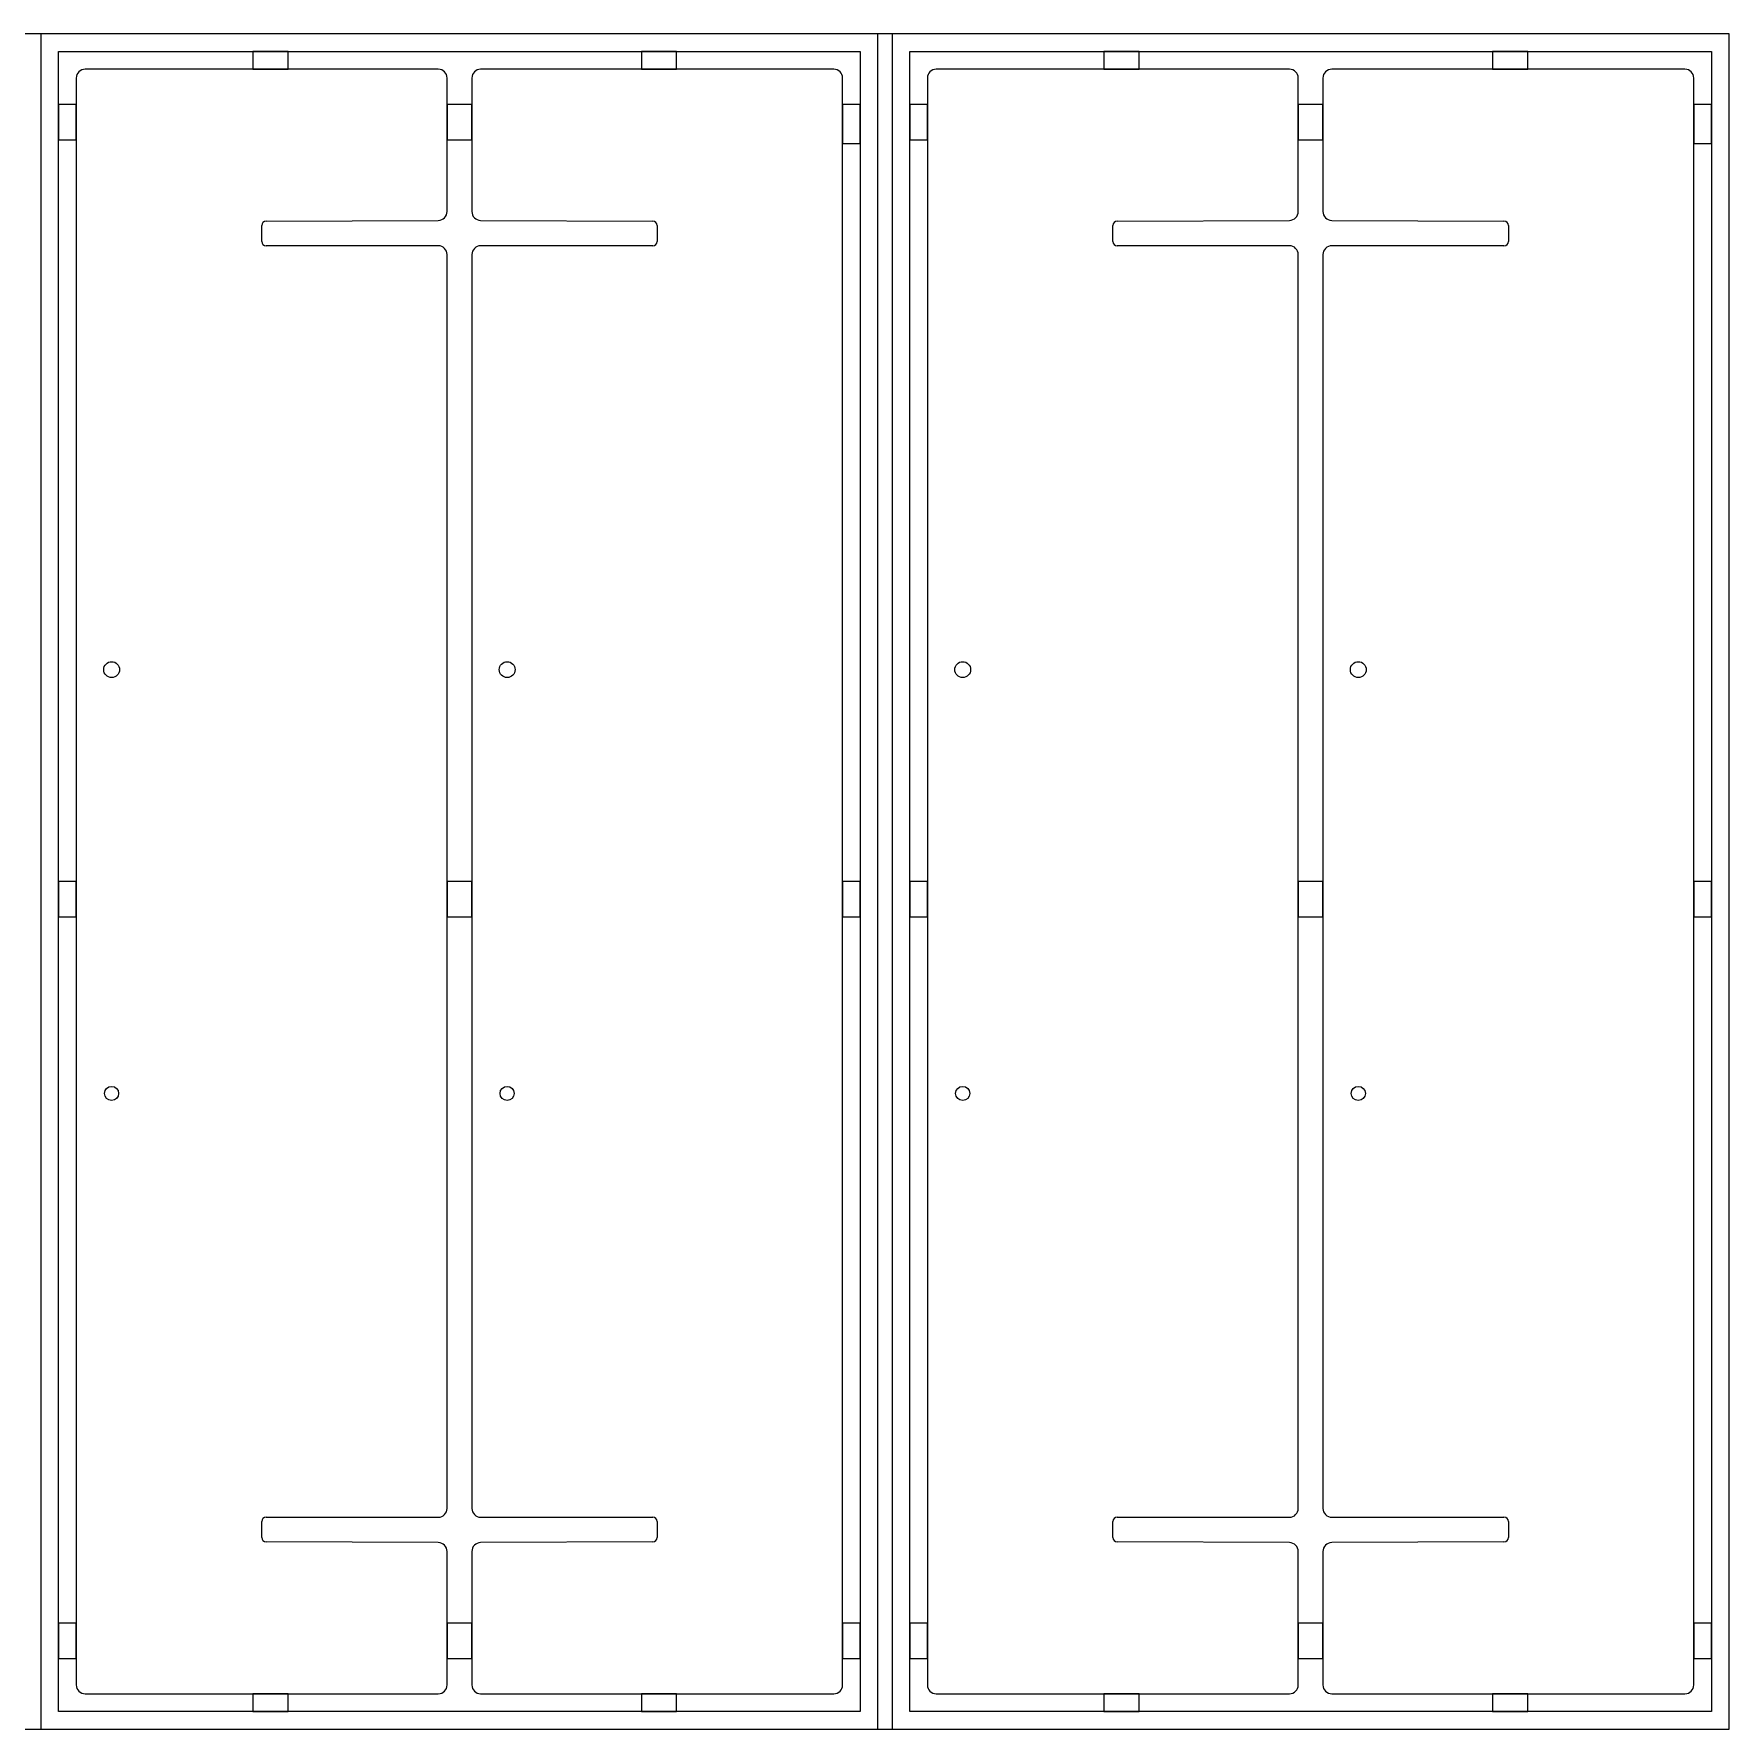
# Model space of a CAD drawing. Extents: x 0 to 96, y 0 to 48.
# Drawn here: x 48 to 96, y 0 to 48 of the extents above; entities that cross this region are included whole.
import ezdxf

# ---------------------------------------------------------------- set-up
doc = ezdxf.new("R2010")
doc.units = 0
doc.header["$MEASUREMENT"] = 0
for name, color, linetype in [('0_5__PANEL_FRAMES', 1, 'CONTINUOUS'), ('BOX_STOCK', 18, 'CONTINUOUS'), ('COMPONENTS', 40, 'CONTINUOUS'), ('TABS', 3, 'CONTINUOUS')]:
    doc.layers.add(name, color=color, linetype=linetype)

msp = doc.modelspace()

# ---------------------------------------------------------------- linework, layer by layer
at = {"layer": '0_5__PANEL_FRAMES'}
for p, q in [((71.9, 48), (48.2, 48)), ((48.2, 48), (48.2, 48, 0.705)), ((71.9, 48, 0.705), (48.2, 48, 0.705)), ((48.2, 48), (48.2, 0)), ((48.2, 48, 0.705), (48.2, 0, 0.705)), ((71.9, 0), (71.9, 48)), ((71.9, 48), (71.9, 48, 0.705)), ((71.9, 0, 0.705), (71.9, 48, 0.705)), ((96, 48), (72.3, 48)), ((72.3, 48), (72.3, 48, 0.705)), ((96, 48, 0.705), (72.3, 48, 0.705)), ((72.3, 48), (72.3, 0)), ((72.3, 48, 0.705), (72.3, 0, 0.705)), ((96, 0), (96, 48)), ((96, 48), (96, 48, 0.705)), ((96, 0, 0.705), (96, 48, 0.705)), ((48.7, 0.5), (48.7, 47.5)), ((48.7, 47.5), (48.7, 47.5, 0.705)), ((48.7, 0.5, 0.705), (48.7, 47.5, 0.705)), ((48.7, 47.5), (71.4, 47.5)), ((48.7, 47.5, 0.705), (71.4, 47.5, 0.705)), ((71.4, 47.5), (71.4, 47.5, 0.705)), ((71.4, 47.5), (71.4, 0.5)), ((71.4, 47.5, 0.705), (71.4, 0.5, 0.705)), ((72.8, 0.5), (72.8, 47.5)), ((72.8, 47.5), (72.8, 47.5, 0.705)), ((72.8, 0.5, 0.705), (72.8, 47.5, 0.705)), ((72.8, 47.5), (95.5, 47.5)), ((72.8, 47.5, 0.705), (95.5, 47.5, 0.705)), ((95.5, 47.5), (95.5, 47.5, 0.705)), ((95.5, 47.5), (95.5, 0.5)), ((95.5, 47.5, 0.705), (95.5, 0.5, 0.705)), ((48.7, 0.5), (48.7, 0.5, 0.705)), ((71.4, 0.5), (48.7, 0.5)), ((71.4, 0.5, 0.705), (48.7, 0.5, 0.705)), ((71.4, 0.5), (71.4, 0.5, 0.705)), ((72.8, 0.5), (72.8, 0.5, 0.705)), ((95.5, 0.5), (72.8, 0.5)), ((95.5, 0.5, 0.705), (72.8, 0.5, 0.705)), ((95.5, 0.5), (95.5, 0.5, 0.705)), ((48.2, 0), (71.9, 0)), ((48.2, 0, 0.705), (71.9, 0, 0.705)), ((48.2, 0), (48.2, 0, 0.705)), ((71.9, 0), (71.9, 0, 0.705)), ((72.3, 0), (96, 0)), ((72.3, 0, 0.705), (96, 0, 0.705)), ((72.3, 0), (72.3, 0, 0.705)), ((96, 0), (96, 0, 0.705))]:
    msp.add_line(p, q, dxfattribs=at)
at = {"layer": 'BOX_STOCK'}
msp.add_lwpolyline([(0, 0), (96, 0), (96, 48), (0, 48)], close=True, dxfattribs=at)
at = {"layer": 'COMPONENTS'}
for p, q in [((49.2, 46.75), (49.2, 46.75, 0.705)), ((49.2, 46.75), (49.2, 1.25)), ((49.2, 46.75, 0.705), (49.2, 1.25, 0.705)), ((59.45, 47), (49.45, 47)), ((49.45, 47), (49.45, 47, 0.705)), ((59.45, 47, 0.705), (49.45, 47, 0.705)), ((59.45, 47), (59.45, 47, 0.705)), ((59.7, 42.971), (59.7, 46.75)), ((59.7, 46.75), (59.7, 46.75, 0.705)), ((59.7, 42.971, 0.705), (59.7, 46.75, 0.705)), ((60.4, 46.75), (60.4, 46.75, 0.705)), ((60.4, 46.75), (60.4, 42.971)), ((60.4, 46.75, 0.705), (60.4, 42.971, 0.705)), ((70.65, 47), (60.65, 47)), ((60.65, 47), (60.65, 47, 0.705)), ((70.65, 47, 0.705), (60.65, 47, 0.705)), ((70.65, 47), (70.65, 47, 0.705)), ((70.9, 1.25), (70.9, 46.75)), ((70.9, 46.75), (70.9, 46.75, 0.705)), ((70.9, 1.25, 0.705), (70.9, 46.75, 0.705)), ((73.3, 46.75), (73.3, 46.75, 0.705)), ((73.3, 46.75), (73.3, 1.25)), ((73.3, 46.75, 0.705), (73.3, 1.25, 0.705)), ((83.55, 47), (73.55, 47)), ((73.55, 47), (73.55, 47, 0.705)), ((83.55, 47, 0.705), (73.55, 47, 0.705)), ((83.55, 47), (83.55, 47, 0.705)), ((83.8, 42.971), (83.8, 46.75)), ((83.8, 46.75), (83.8, 46.75, 0.705)), ((83.8, 42.971, 0.705), (83.8, 46.75, 0.705)), ((84.5, 46.75), (84.5, 46.75, 0.705)), ((84.5, 46.75), (84.5, 42.971)), ((84.5, 46.75, 0.705), (84.5, 42.971, 0.705)), ((94.75, 47), (84.75, 47)), ((84.75, 47), (84.75, 47, 0.705)), ((94.75, 47, 0.705), (84.75, 47, 0.705)), ((94.75, 47), (94.75, 47, 0.705)), ((95, 1.25), (95, 46.75)), ((95, 46.75), (95, 46.75, 0.705)), ((95, 1.25, 0.705), (95, 46.75, 0.705)), ((54.574, 42.701), (59.451, 42.721)), ((54.574, 42.701, 0.705), (59.451, 42.721, 0.705)), ((59.451, 42.721), (59.451, 42.721, 0.705)), ((59.7, 42.971), (59.7, 42.971, 0.705)), ((60.4, 42.971), (60.4, 42.971, 0.705)), ((60.649, 42.721), (60.649, 42.721, 0.705)), ((60.649, 42.721), (65.526, 42.701)), ((60.649, 42.721, 0.705), (65.526, 42.701, 0.705)), ((78.674, 42.701), (83.551, 42.721)), ((78.674, 42.701, 0.705), (83.551, 42.721, 0.705)), ((83.551, 42.721), (83.551, 42.721, 0.705)), ((83.8, 42.971), (83.8, 42.971, 0.705)), ((84.5, 42.971), (84.5, 42.971, 0.705)), ((84.749, 42.721), (84.749, 42.721, 0.705)), ((84.749, 42.721), (89.626, 42.701)), ((84.749, 42.721, 0.705), (89.626, 42.701, 0.705)), ((54.45, 42.125), (54.45, 42.576)), ((54.45, 42.576), (54.45, 42.576, 0.705)), ((54.45, 42.125, 0.705), (54.45, 42.576, 0.705)), ((54.574, 42.701), (54.574, 42.701, 0.705)), ((65.526, 42.701), (65.526, 42.701, 0.705)), ((65.65, 42.576), (65.65, 42.576, 0.705)), ((65.65, 42.576), (65.65, 42.125)), ((65.65, 42.576, 0.705), (65.65, 42.125, 0.705)), ((78.55, 42.125), (78.55, 42.576)), ((78.55, 42.576), (78.55, 42.576, 0.705)), ((78.55, 42.125, 0.705), (78.55, 42.576, 0.705)), ((78.674, 42.701), (78.674, 42.701, 0.705)), ((89.626, 42.701), (89.626, 42.701, 0.705)), ((89.75, 42.576), (89.75, 42.576, 0.705)), ((89.75, 42.576), (89.75, 42.125)), ((89.75, 42.576, 0.705), (89.75, 42.125, 0.705)), ((54.45, 42.125), (54.45, 42.125, 0.705)), ((59.45, 42), (54.575, 42)), ((54.575, 42), (54.575, 42, 0.705)), ((59.45, 42, 0.705), (54.575, 42, 0.705)), ((59.45, 42), (59.45, 42, 0.705)), ((65.525, 42), (60.65, 42)), ((60.65, 42), (60.65, 42, 0.705)), ((65.525, 42, 0.705), (60.65, 42, 0.705)), ((65.525, 42), (65.525, 42, 0.705)), ((65.65, 42.125), (65.65, 42.125, 0.705)), ((78.55, 42.125), (78.55, 42.125, 0.705)), ((83.55, 42), (78.675, 42)), ((78.675, 42), (78.675, 42, 0.705)), ((83.55, 42, 0.705), (78.675, 42, 0.705)), ((83.55, 42), (83.55, 42, 0.705)), ((89.625, 42), (84.75, 42)), ((84.75, 42), (84.75, 42, 0.705)), ((89.625, 42, 0.705), (84.75, 42, 0.705)), ((89.625, 42), (89.625, 42, 0.705)), ((89.75, 42.125), (89.75, 42.125, 0.705)), ((59.7, 6.25), (59.7, 41.75)), ((59.7, 41.75), (59.7, 41.75, 0.705)), ((59.7, 6.25, 0.705), (59.7, 41.75, 0.705)), ((60.4, 41.75), (60.4, 6.25)), ((60.4, 41.75, 0.705), (60.4, 6.25, 0.705)), ((60.4, 41.75), (60.4, 41.75, 0.705)), ((83.8, 6.25), (83.8, 41.75)), ((83.8, 41.75), (83.8, 41.75, 0.705)), ((83.8, 6.25, 0.705), (83.8, 41.75, 0.705)), ((84.5, 41.75), (84.5, 6.25)), ((84.5, 41.75, 0.705), (84.5, 6.25, 0.705)), ((84.5, 41.75), (84.5, 41.75, 0.705)), ((50.424, 30), (50.424, 30, 0.705)), ((61.624, 30), (61.624, 30, 0.705)), ((74.524, 30), (74.524, 30, 0.705)), ((85.724, 30), (85.724, 30, 0.705)), ((50.4, 18), (50.4, 18, 0.705)), ((61.6, 18), (61.6, 18, 0.705)), ((74.5, 18), (74.5, 18, 0.705)), ((85.7, 18), (85.7, 18, 0.705)), ((59.7, 6.25), (59.7, 6.25, 0.705)), ((60.4, 6.25), (60.4, 6.25, 0.705)), ((83.8, 6.25), (83.8, 6.25, 0.705)), ((84.5, 6.25), (84.5, 6.25, 0.705)), ((54.45, 5.424), (54.45, 5.875)), ((54.45, 5.875), (54.45, 5.875, 0.705)), ((54.45, 5.424, 0.705), (54.45, 5.875, 0.705)), ((54.575, 6), (54.575, 6, 0.705)), ((54.575, 6), (59.45, 6)), ((54.575, 6, 0.705), (59.45, 6, 0.705)), ((59.45, 6), (59.45, 6, 0.705)), ((60.65, 6), (60.65, 6, 0.705)), ((60.65, 6), (65.525, 6)), ((60.65, 6, 0.705), (65.525, 6, 0.705)), ((65.525, 6), (65.525, 6, 0.705)), ((65.65, 5.875), (65.65, 5.875, 0.705)), ((65.65, 5.875), (65.65, 5.424)), ((65.65, 5.875, 0.705), (65.65, 5.424, 0.705)), ((78.55, 5.424), (78.55, 5.875)), ((78.55, 5.875), (78.55, 5.875, 0.705)), ((78.55, 5.424, 0.705), (78.55, 5.875, 0.705)), ((78.675, 6), (78.675, 6, 0.705)), ((78.675, 6), (83.55, 6)), ((78.675, 6, 0.705), (83.55, 6, 0.705)), ((83.55, 6), (83.55, 6, 0.705)), ((84.75, 6), (84.75, 6, 0.705)), ((84.75, 6), (89.625, 6)), ((84.75, 6, 0.705), (89.625, 6, 0.705)), ((89.625, 6), (89.625, 6, 0.705)), ((89.75, 5.875), (89.75, 5.875, 0.705)), ((89.75, 5.875), (89.75, 5.424)), ((89.75, 5.875, 0.705), (89.75, 5.424, 0.705)), ((54.45, 5.424), (54.45, 5.424, 0.705)), ((59.451, 5.279), (54.574, 5.299)), ((54.574, 5.299), (54.574, 5.299, 0.705)), ((59.451, 5.279, 0.705), (54.574, 5.299, 0.705)), ((65.526, 5.299), (60.649, 5.279)), ((65.526, 5.299, 0.705), (60.649, 5.279, 0.705)), ((65.526, 5.299), (65.526, 5.299, 0.705)), ((65.65, 5.424), (65.65, 5.424, 0.705)), ((78.55, 5.424), (78.55, 5.424, 0.705)), ((83.551, 5.279), (78.674, 5.299)), ((78.674, 5.299), (78.674, 5.299, 0.705)), ((83.551, 5.279, 0.705), (78.674, 5.299, 0.705)), ((89.626, 5.299), (84.749, 5.279)), ((89.626, 5.299, 0.705), (84.749, 5.279, 0.705)), ((89.626, 5.299), (89.626, 5.299, 0.705)), ((89.75, 5.424), (89.75, 5.424, 0.705)), ((59.451, 5.279), (59.451, 5.279, 0.705)), ((59.7, 1.25), (59.7, 5.029)), ((59.7, 5.029), (59.7, 5.029, 0.705)), ((59.7, 1.25, 0.705), (59.7, 5.029, 0.705)), ((60.4, 5.029), (60.4, 5.029, 0.705)), ((60.4, 5.029), (60.4, 1.25)), ((60.4, 5.029, 0.705), (60.4, 1.25, 0.705)), ((60.649, 5.279), (60.649, 5.279, 0.705)), ((83.551, 5.279), (83.551, 5.279, 0.705)), ((83.8, 1.25), (83.8, 5.029)), ((83.8, 5.029), (83.8, 5.029, 0.705)), ((83.8, 1.25, 0.705), (83.8, 5.029, 0.705)), ((84.5, 5.029), (84.5, 5.029, 0.705)), ((84.5, 5.029), (84.5, 1.25)), ((84.5, 5.029, 0.705), (84.5, 1.25, 0.705)), ((84.749, 5.279), (84.749, 5.279, 0.705)), ((49.2, 1.25), (49.2, 1.25, 0.705)), ((49.45, 1), (49.45, 1, 0.705)), ((49.45, 1), (59.45, 1)), ((49.45, 1, 0.705), (59.45, 1, 0.705)), ((59.45, 1), (59.45, 1, 0.705)), ((59.7, 1.25), (59.7, 1.25, 0.705)), ((60.4, 1.25), (60.4, 1.25, 0.705)), ((60.65, 1), (60.65, 1, 0.705)), ((60.65, 1), (70.65, 1)), ((60.65, 1, 0.705), (70.65, 1, 0.705)), ((70.65, 1), (70.65, 1, 0.705)), ((70.9, 1.25), (70.9, 1.25, 0.705)), ((73.3, 1.25), (73.3, 1.25, 0.705)), ((73.55, 1), (73.55, 1, 0.705)), ((73.55, 1), (83.55, 1)), ((73.55, 1, 0.705), (83.55, 1, 0.705)), ((83.55, 1), (83.55, 1, 0.705)), ((83.8, 1.25), (83.8, 1.25, 0.705)), ((84.5, 1.25), (84.5, 1.25, 0.705)), ((84.75, 1), (84.75, 1, 0.705)), ((84.75, 1), (94.75, 1)), ((84.75, 1, 0.705), (94.75, 1, 0.705)), ((94.75, 1), (94.75, 1, 0.705)), ((95, 1.25), (95, 1.25, 0.705))]:
    msp.add_line(p, q, dxfattribs=at)
for centre, radius in [((50.2, 30), 0.224), ((50.2, 30, 0.705), 0.224), ((61.4, 30), 0.224), ((61.4, 30, 0.705), 0.224), ((74.3, 30), 0.224), ((74.3, 30, 0.705), 0.224), ((85.5, 30), 0.224), ((85.5, 30, 0.705), 0.224), ((50.2, 18), 0.2), ((50.2, 18, 0.705), 0.2), ((61.4, 18), 0.2), ((61.4, 18, 0.705), 0.2), ((74.3, 18), 0.2), ((74.3, 18, 0.705), 0.2), ((85.5, 18), 0.2), ((85.5, 18, 0.705), 0.2)]:
    msp.add_circle(centre, radius, dxfattribs=at)
for centre, radius, start, end in [((49.45, 46.75), 0.25, 90, 180), ((49.45, 46.75, 0.705), 0.25, 90, 180), ((59.45, 46.75), 0.25, 0, 90), ((59.45, 46.75, 0.705), 0.25, 0, 90), ((60.65, 46.75), 0.25, 90, 180), ((60.65, 46.75, 0.705), 0.25, 90, 180), ((70.65, 46.75), 0.25, 0, 90), ((70.65, 46.75, 0.705), 0.25, 0, 90), ((73.55, 46.75), 0.25, 90, 180), ((73.55, 46.75, 0.705), 0.25, 90, 180), ((83.55, 46.75), 0.25, 0, 90), ((83.55, 46.75, 0.705), 0.25, 0, 90), ((84.75, 46.75), 0.25, 90, 180), ((84.75, 46.75, 0.705), 0.25, 90, 180), ((94.75, 46.75), 0.25, 0, 90), ((94.75, 46.75, 0.705), 0.25, 0, 90), ((59.45, 42.971), 0.25, 270.2401, 0), ((59.45, 42.971, 0.705), 0.25, 270.2401, 0), ((60.65, 42.971), 0.25, 180, 269.7599), ((60.65, 42.971, 0.705), 0.25, 180, 269.7599), ((83.55, 42.971), 0.25, 270.2401, 0), ((83.55, 42.971, 0.705), 0.25, 270.2401, 0), ((84.75, 42.971), 0.25, 180, 269.7599), ((84.75, 42.971, 0.705), 0.25, 180, 269.7599), ((54.575, 42.576), 0.125, 90.2401, 180), ((54.575, 42.576, 0.705), 0.125, 90.2401, 180), ((65.525, 42.576), 0.125, 0, 89.7599), ((65.525, 42.576, 0.705), 0.125, 0, 89.7599), ((78.675, 42.576), 0.125, 90.2401, 180), ((78.675, 42.576, 0.705), 0.125, 90.2401, 180), ((89.625, 42.576), 0.125, 0, 89.7599), ((89.625, 42.576, 0.705), 0.125, 0, 89.7599), ((54.575, 42.125), 0.125, 180, 270), ((54.575, 42.125, 0.705), 0.125, 180, 270), ((59.45, 41.75), 0.25, 0, 90), ((59.45, 41.75, 0.705), 0.25, 0, 90), ((60.65, 41.75), 0.25, 90, 180), ((60.65, 41.75, 0.705), 0.25, 90, 180), ((65.525, 42.125), 0.125, 270, 0), ((65.525, 42.125, 0.705), 0.125, 270, 0), ((78.675, 42.125), 0.125, 180, 270), ((78.675, 42.125, 0.705), 0.125, 180, 270), ((83.55, 41.75), 0.25, 0, 90), ((83.55, 41.75, 0.705), 0.25, 0, 90), ((84.75, 41.75), 0.25, 90, 180), ((84.75, 41.75, 0.705), 0.25, 90, 180), ((89.625, 42.125), 0.125, 270, 0), ((89.625, 42.125, 0.705), 0.125, 270, 0), ((59.45, 6.25), 0.25, 270, 360), ((59.45, 6.25, 0.705), 0.25, 270, 360), ((60.65, 6.25), 0.25, 180, 270), ((60.65, 6.25, 0.705), 0.25, 180, 270), ((83.55, 6.25), 0.25, 270, 360), ((83.55, 6.25, 0.705), 0.25, 270, 360), ((84.75, 6.25), 0.25, 180, 270), ((84.75, 6.25, 0.705), 0.25, 180, 270), ((54.575, 5.875), 0.125, 90, 180), ((54.575, 5.875, 0.705), 0.125, 90, 180), ((65.525, 5.875), 0.125, 360, 90), ((65.525, 5.875, 0.705), 0.125, 360, 90), ((78.675, 5.875), 0.125, 90, 180), ((78.675, 5.875, 0.705), 0.125, 90, 180), ((89.625, 5.875), 0.125, 360, 90), ((89.625, 5.875, 0.705), 0.125, 360, 90), ((54.575, 5.424), 0.125, 180, 269.7599), ((54.575, 5.424, 0.705), 0.125, 180, 269.7599), ((65.525, 5.424), 0.125, 270.2401, 0), ((65.525, 5.424, 0.705), 0.125, 270.2401, 0), ((78.675, 5.424), 0.125, 180, 269.7599), ((78.675, 5.424, 0.705), 0.125, 180, 269.7599), ((89.625, 5.424), 0.125, 270.2401, 0), ((89.625, 5.424, 0.705), 0.125, 270.2401, 0), ((59.45, 5.029), 0.25, 0, 89.7599), ((59.45, 5.029, 0.705), 0.25, 0, 89.7599), ((60.65, 5.029), 0.25, 90.2401, 180), ((60.65, 5.029, 0.705), 0.25, 90.2401, 180), ((83.55, 5.029), 0.25, 0, 89.7599), ((83.55, 5.029, 0.705), 0.25, 0, 89.7599), ((84.75, 5.029), 0.25, 90.2401, 180), ((84.75, 5.029, 0.705), 0.25, 90.2401, 180), ((49.45, 1.25), 0.25, 180, 270), ((49.45, 1.25, 0.705), 0.25, 180, 270), ((59.45, 1.25), 0.25, 270, 360), ((59.45, 1.25, 0.705), 0.25, 270, 360), ((60.65, 1.25), 0.25, 180, 270), ((60.65, 1.25, 0.705), 0.25, 180, 270), ((70.65, 1.25), 0.25, 270, 360), ((70.65, 1.25, 0.705), 0.25, 270, 360), ((73.55, 1.25), 0.25, 180, 270), ((73.55, 1.25, 0.705), 0.25, 180, 270), ((83.55, 1.25), 0.25, 270, 360), ((83.55, 1.25, 0.705), 0.25, 270, 360), ((84.75, 1.25), 0.25, 180, 270), ((84.75, 1.25, 0.705), 0.25, 180, 270), ((94.75, 1.25), 0.25, 270, 360), ((94.75, 1.25, 0.705), 0.25, 270, 360)]:
    msp.add_arc(centre, radius, start, end, dxfattribs=at)
at = {"layer": 'TABS'}
for p, q in [((55.2, 47.5), (54.2, 47.5)), ((54.2, 47.5), (54.2, 47.5, 0.2)), ((55.2, 47.5, 0.2), (54.2, 47.5, 0.2)), ((54.2, 47.5), (54.2, 47)), ((54.2, 47.5, 0.2), (54.2, 47, 0.2)), ((55.2, 47), (55.2, 47.5)), ((55.2, 47.5), (55.2, 47.5, 0.2)), ((55.2, 47, 0.2), (55.2, 47.5, 0.2)), ((66.2, 47.5), (65.2, 47.5)), ((65.2, 47.5), (65.2, 47.5, 0.2)), ((66.2, 47.5, 0.2), (65.2, 47.5, 0.2)), ((65.2, 47.5), (65.2, 47)), ((65.2, 47.5, 0.2), (65.2, 47, 0.2)), ((66.2, 47), (66.2, 47.5)), ((66.2, 47.5), (66.2, 47.5, 0.2)), ((66.2, 47, 0.2), (66.2, 47.5, 0.2)), ((79.3, 47.5), (78.3, 47.5)), ((78.3, 47.5), (78.3, 47.5, 0.2)), ((79.3, 47.5, 0.2), (78.3, 47.5, 0.2)), ((78.3, 47.5), (78.3, 47)), ((78.3, 47.5, 0.2), (78.3, 47, 0.2)), ((79.3, 47), (79.3, 47.5)), ((79.3, 47.5), (79.3, 47.5, 0.2)), ((79.3, 47, 0.2), (79.3, 47.5, 0.2)), ((90.3, 47.5), (89.3, 47.5)), ((89.3, 47.5), (89.3, 47.5, 0.2)), ((90.3, 47.5, 0.2), (89.3, 47.5, 0.2)), ((89.3, 47.5), (89.3, 47)), ((89.3, 47.5, 0.2), (89.3, 47, 0.2)), ((90.3, 47), (90.3, 47.5)), ((90.3, 47.5), (90.3, 47.5, 0.2)), ((90.3, 47, 0.2), (90.3, 47.5, 0.2)), ((54.2, 47), (55.2, 47)), ((54.2, 47, 0.2), (55.2, 47, 0.2)), ((54.2, 47), (54.2, 47, 0.2)), ((55.2, 47), (55.2, 47, 0.2)), ((65.2, 47), (66.2, 47)), ((65.2, 47, 0.2), (66.2, 47, 0.2)), ((65.2, 47), (65.2, 47, 0.2)), ((66.2, 47), (66.2, 47, 0.2)), ((78.3, 47), (79.3, 47)), ((78.3, 47, 0.2), (79.3, 47, 0.2)), ((78.3, 47), (78.3, 47, 0.2)), ((79.3, 47), (79.3, 47, 0.2)), ((89.3, 47), (90.3, 47)), ((89.3, 47, 0.2), (90.3, 47, 0.2)), ((89.3, 47), (89.3, 47, 0.2)), ((90.3, 47), (90.3, 47, 0.2)), ((49.2, 46), (48.7, 46)), ((48.7, 46), (48.7, 46, 0.2)), ((49.2, 46, 0.2), (48.7, 46, 0.2)), ((48.7, 46), (48.7, 45)), ((48.7, 46, 0.2), (48.7, 45, 0.2)), ((49.2, 45), (49.2, 46)), ((49.2, 46), (49.2, 46, 0.2)), ((49.2, 45, 0.2), (49.2, 46, 0.2)), ((60.4, 46), (59.7, 46)), ((59.7, 46), (59.7, 46, 0.2)), ((60.4, 46, 0.2), (59.7, 46, 0.2)), ((59.7, 46), (59.7, 45)), ((59.7, 46, 0.2), (59.7, 45, 0.2)), ((60.4, 45), (60.4, 46)), ((60.4, 46), (60.4, 46, 0.2)), ((60.4, 45, 0.2), (60.4, 46, 0.2)), ((71.4, 46), (70.9, 46)), ((70.9, 46), (70.9, 46, 0.2)), ((71.4, 46, 0.2), (70.9, 46, 0.2)), ((70.9, 46), (70.9, 44.9)), ((70.9, 46, 0.2), (70.9, 44.9, 0.2)), ((71.4, 44.9), (71.4, 46)), ((71.4, 46), (71.4, 46, 0.2)), ((71.4, 44.9, 0.2), (71.4, 46, 0.2)), ((73.3, 46), (72.8, 46)), ((72.8, 46), (72.8, 46, 0.2)), ((73.3, 46, 0.2), (72.8, 46, 0.2)), ((72.8, 46), (72.8, 45)), ((72.8, 46, 0.2), (72.8, 45, 0.2)), ((73.3, 45), (73.3, 46)), ((73.3, 46), (73.3, 46, 0.2)), ((73.3, 45, 0.2), (73.3, 46, 0.2)), ((84.5, 46), (83.8, 46)), ((83.8, 46), (83.8, 46, 0.2)), ((84.5, 46, 0.2), (83.8, 46, 0.2)), ((83.8, 46), (83.8, 45)), ((83.8, 46, 0.2), (83.8, 45, 0.2)), ((84.5, 45), (84.5, 46)), ((84.5, 46), (84.5, 46, 0.2)), ((84.5, 45, 0.2), (84.5, 46, 0.2)), ((95.5, 46), (95, 46)), ((95, 46), (95, 46, 0.2)), ((95.5, 46, 0.2), (95, 46, 0.2)), ((95, 46), (95, 44.9)), ((95, 46, 0.2), (95, 44.9, 0.2)), ((95.5, 44.9), (95.5, 46)), ((95.5, 46), (95.5, 46, 0.2)), ((95.5, 44.9, 0.2), (95.5, 46, 0.2)), ((48.7, 45), (49.2, 45)), ((48.7, 45, 0.2), (49.2, 45, 0.2)), ((48.7, 45), (48.7, 45, 0.2)), ((49.2, 45), (49.2, 45, 0.2)), ((59.7, 45), (60.4, 45)), ((59.7, 45, 0.2), (60.4, 45, 0.2)), ((59.7, 45), (59.7, 45, 0.2)), ((60.4, 45), (60.4, 45, 0.2)), ((70.9, 44.9), (71.4, 44.9)), ((70.9, 44.9, 0.2), (71.4, 44.9, 0.2)), ((70.9, 44.9), (70.9, 44.9, 0.2)), ((71.4, 44.9), (71.4, 44.9, 0.2)), ((72.8, 45), (73.3, 45)), ((72.8, 45, 0.2), (73.3, 45, 0.2)), ((72.8, 45), (72.8, 45, 0.2)), ((73.3, 45), (73.3, 45, 0.2)), ((83.8, 45), (84.5, 45)), ((83.8, 45, 0.2), (84.5, 45, 0.2)), ((83.8, 45), (83.8, 45, 0.2)), ((84.5, 45), (84.5, 45, 0.2)), ((95, 44.9), (95.5, 44.9)), ((95, 44.9, 0.2), (95.5, 44.9, 0.2)), ((95, 44.9), (95, 44.9, 0.2)), ((95.5, 44.9), (95.5, 44.9, 0.2)), ((49.2, 24), (48.7, 24)), ((48.7, 24), (48.7, 24, 0.2)), ((49.2, 24, 0.2), (48.7, 24, 0.2)), ((48.7, 24), (48.7, 23)), ((48.7, 24, 0.2), (48.7, 23, 0.2)), ((49.2, 23), (49.2, 24)), ((49.2, 24), (49.2, 24, 0.2)), ((49.2, 23, 0.2), (49.2, 24, 0.2)), ((60.4, 24), (59.7, 24)), ((59.7, 24), (59.7, 24, 0.2)), ((60.4, 24, 0.2), (59.7, 24, 0.2)), ((59.7, 24), (59.7, 23)), ((59.7, 24, 0.2), (59.7, 23, 0.2)), ((60.4, 23), (60.4, 24)), ((60.4, 24), (60.4, 24, 0.2)), ((60.4, 23, 0.2), (60.4, 24, 0.2)), ((71.4, 24), (70.9, 24)), ((70.9, 24), (70.9, 24, 0.2)), ((71.4, 24, 0.2), (70.9, 24, 0.2)), ((70.9, 24), (70.9, 23)), ((70.9, 24, 0.2), (70.9, 23, 0.2)), ((71.4, 23), (71.4, 24)), ((71.4, 24), (71.4, 24, 0.2)), ((71.4, 23, 0.2), (71.4, 24, 0.2)), ((73.3, 24), (72.8, 24)), ((72.8, 24), (72.8, 24, 0.2)), ((73.3, 24, 0.2), (72.8, 24, 0.2)), ((72.8, 24), (72.8, 23)), ((72.8, 24, 0.2), (72.8, 23, 0.2)), ((73.3, 23), (73.3, 24)), ((73.3, 24), (73.3, 24, 0.2)), ((73.3, 23, 0.2), (73.3, 24, 0.2)), ((84.5, 24), (83.8, 24)), ((83.8, 24), (83.8, 24, 0.2)), ((84.5, 24, 0.2), (83.8, 24, 0.2)), ((83.8, 24), (83.8, 23)), ((83.8, 24, 0.2), (83.8, 23, 0.2)), ((84.5, 23), (84.5, 24)), ((84.5, 24), (84.5, 24, 0.2)), ((84.5, 23, 0.2), (84.5, 24, 0.2)), ((95.5, 24), (95, 24)), ((95, 24), (95, 24, 0.2)), ((95.5, 24, 0.2), (95, 24, 0.2)), ((95, 24), (95, 23)), ((95, 24, 0.2), (95, 23, 0.2)), ((95.5, 23), (95.5, 24)), ((95.5, 24), (95.5, 24, 0.2)), ((95.5, 23, 0.2), (95.5, 24, 0.2)), ((48.7, 23), (49.2, 23)), ((48.7, 23, 0.2), (49.2, 23, 0.2)), ((48.7, 23), (48.7, 23, 0.2)), ((49.2, 23), (49.2, 23, 0.2)), ((59.7, 23), (60.4, 23)), ((59.7, 23, 0.2), (60.4, 23, 0.2)), ((59.7, 23), (59.7, 23, 0.2)), ((60.4, 23), (60.4, 23, 0.2)), ((70.9, 23), (71.4, 23)), ((70.9, 23, 0.2), (71.4, 23, 0.2)), ((70.9, 23), (70.9, 23, 0.2)), ((71.4, 23), (71.4, 23, 0.2)), ((72.8, 23), (73.3, 23)), ((72.8, 23, 0.2), (73.3, 23, 0.2)), ((72.8, 23), (72.8, 23, 0.2)), ((73.3, 23), (73.3, 23, 0.2)), ((83.8, 23), (84.5, 23)), ((83.8, 23, 0.2), (84.5, 23, 0.2)), ((83.8, 23), (83.8, 23, 0.2)), ((84.5, 23), (84.5, 23, 0.2)), ((95, 23), (95.5, 23)), ((95, 23, 0.2), (95.5, 23, 0.2)), ((95, 23), (95, 23, 0.2)), ((95.5, 23), (95.5, 23, 0.2)), ((49.2, 3), (48.7, 3)), ((48.7, 3), (48.7, 3, 0.2)), ((49.2, 3, 0.2), (48.7, 3, 0.2)), ((48.7, 3), (48.7, 2)), ((48.7, 3, 0.2), (48.7, 2, 0.2)), ((49.2, 2), (49.2, 3)), ((49.2, 3), (49.2, 3, 0.2)), ((49.2, 2, 0.2), (49.2, 3, 0.2)), ((60.4, 3), (59.7, 3)), ((59.7, 3), (59.7, 3, 0.2)), ((60.4, 3, 0.2), (59.7, 3, 0.2)), ((59.7, 3), (59.7, 2)), ((59.7, 3, 0.2), (59.7, 2, 0.2)), ((60.4, 2), (60.4, 3)), ((60.4, 3), (60.4, 3, 0.2)), ((60.4, 2, 0.2), (60.4, 3, 0.2)), ((71.4, 3), (70.9, 3)), ((70.9, 3), (70.9, 3, 0.2)), ((71.4, 3, 0.2), (70.9, 3, 0.2)), ((70.9, 3), (70.9, 2)), ((70.9, 3, 0.2), (70.9, 2, 0.2)), ((71.4, 2), (71.4, 3)), ((71.4, 3), (71.4, 3, 0.2)), ((71.4, 2, 0.2), (71.4, 3, 0.2)), ((73.3, 3), (72.8, 3)), ((72.8, 3), (72.8, 3, 0.2)), ((73.3, 3, 0.2), (72.8, 3, 0.2)), ((72.8, 3), (72.8, 2)), ((72.8, 3, 0.2), (72.8, 2, 0.2)), ((73.3, 2), (73.3, 3)), ((73.3, 3), (73.3, 3, 0.2)), ((73.3, 2, 0.2), (73.3, 3, 0.2)), ((84.5, 3), (83.8, 3)), ((83.8, 3), (83.8, 3, 0.2)), ((84.5, 3, 0.2), (83.8, 3, 0.2)), ((83.8, 3), (83.8, 2)), ((83.8, 3, 0.2), (83.8, 2, 0.2)), ((84.5, 2), (84.5, 3)), ((84.5, 3), (84.5, 3, 0.2)), ((84.5, 2, 0.2), (84.5, 3, 0.2)), ((95.5, 3), (95, 3)), ((95, 3), (95, 3, 0.2)), ((95.5, 3, 0.2), (95, 3, 0.2)), ((95, 3), (95, 2)), ((95, 3, 0.2), (95, 2, 0.2)), ((95.5, 2), (95.5, 3)), ((95.5, 3), (95.5, 3, 0.2)), ((95.5, 2, 0.2), (95.5, 3, 0.2)), ((48.7, 2), (49.2, 2)), ((48.7, 2, 0.2), (49.2, 2, 0.2)), ((48.7, 2), (48.7, 2, 0.2)), ((49.2, 2), (49.2, 2, 0.2)), ((59.7, 2), (60.4, 2)), ((59.7, 2, 0.2), (60.4, 2, 0.2)), ((59.7, 2), (59.7, 2, 0.2)), ((60.4, 2), (60.4, 2, 0.2)), ((70.9, 2), (71.4, 2)), ((70.9, 2, 0.2), (71.4, 2, 0.2)), ((70.9, 2), (70.9, 2, 0.2)), ((71.4, 2), (71.4, 2, 0.2)), ((72.8, 2), (73.3, 2)), ((72.8, 2, 0.2), (73.3, 2, 0.2)), ((72.8, 2), (72.8, 2, 0.2)), ((73.3, 2), (73.3, 2, 0.2)), ((83.8, 2), (84.5, 2)), ((83.8, 2, 0.2), (84.5, 2, 0.2)), ((83.8, 2), (83.8, 2, 0.2)), ((84.5, 2), (84.5, 2, 0.2)), ((95, 2), (95.5, 2)), ((95, 2, 0.2), (95.5, 2, 0.2)), ((95, 2), (95, 2, 0.2)), ((95.5, 2), (95.5, 2, 0.2)), ((55.2, 1), (54.2, 1)), ((54.2, 1), (54.2, 1, 0.2)), ((55.2, 1, 0.2), (54.2, 1, 0.2)), ((54.2, 1), (54.2, 0.5)), ((54.2, 1, 0.2), (54.2, 0.5, 0.2)), ((55.2, 0.5), (55.2, 1)), ((55.2, 1), (55.2, 1, 0.2)), ((55.2, 0.5, 0.2), (55.2, 1, 0.2)), ((66.2, 1), (65.2, 1)), ((65.2, 1), (65.2, 1, 0.2)), ((66.2, 1, 0.2), (65.2, 1, 0.2)), ((65.2, 1), (65.2, 0.5)), ((65.2, 1, 0.2), (65.2, 0.5, 0.2)), ((66.2, 0.5), (66.2, 1)), ((66.2, 1), (66.2, 1, 0.2)), ((66.2, 0.5, 0.2), (66.2, 1, 0.2)), ((79.3, 1), (78.3, 1)), ((78.3, 1), (78.3, 1, 0.2)), ((79.3, 1, 0.2), (78.3, 1, 0.2)), ((78.3, 1), (78.3, 0.5)), ((78.3, 1, 0.2), (78.3, 0.5, 0.2)), ((79.3, 0.5), (79.3, 1)), ((79.3, 1), (79.3, 1, 0.2)), ((79.3, 0.5, 0.2), (79.3, 1, 0.2)), ((90.3, 1), (89.3, 1)), ((89.3, 1), (89.3, 1, 0.2)), ((90.3, 1, 0.2), (89.3, 1, 0.2)), ((89.3, 1), (89.3, 0.5)), ((89.3, 1, 0.2), (89.3, 0.5, 0.2)), ((90.3, 0.5), (90.3, 1)), ((90.3, 1), (90.3, 1, 0.2)), ((90.3, 0.5, 0.2), (90.3, 1, 0.2)), ((54.2, 0.5), (55.2, 0.5)), ((54.2, 0.5, 0.2), (55.2, 0.5, 0.2)), ((54.2, 0.5), (54.2, 0.5, 0.2)), ((55.2, 0.5), (55.2, 0.5, 0.2)), ((65.2, 0.5), (66.2, 0.5)), ((65.2, 0.5, 0.2), (66.2, 0.5, 0.2)), ((65.2, 0.5), (65.2, 0.5, 0.2)), ((66.2, 0.5), (66.2, 0.5, 0.2)), ((78.3, 0.5), (79.3, 0.5)), ((78.3, 0.5, 0.2), (79.3, 0.5, 0.2)), ((78.3, 0.5), (78.3, 0.5, 0.2)), ((79.3, 0.5), (79.3, 0.5, 0.2)), ((89.3, 0.5), (90.3, 0.5)), ((89.3, 0.5, 0.2), (90.3, 0.5, 0.2)), ((89.3, 0.5), (89.3, 0.5, 0.2)), ((90.3, 0.5), (90.3, 0.5, 0.2))]:
    msp.add_line(p, q, dxfattribs=at)

doc.saveas('drawing.dxf')
